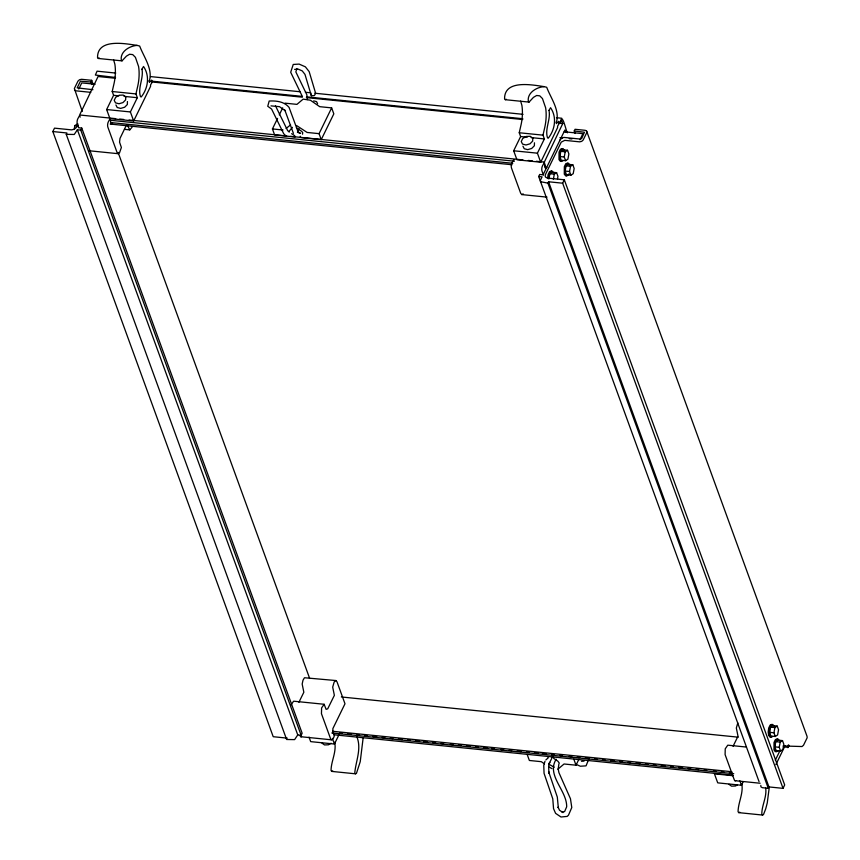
<?xml version="1.0" encoding="UTF-8"?>
<svg xmlns="http://www.w3.org/2000/svg" width="860" height="860" viewBox="0 0 860 860"><rect width="100%" height="100%" fill="white"/><g stroke="black" fill="none" stroke-linecap="round" stroke-linejoin="round"><path stroke-width="1.29" d="M127.43 101.555L127.334 104.522L124.668 107.22L120.658 108.403L117.207 107.5L115.906 104.942M534.458 142.792L534.372 145.759L531.695 148.457L527.696 149.64L524.235 148.737L522.944 146.178M765.712 788.104C766.959 797.145 761.67 805.465 761.82 814.183L762.573 815.054L763.486 814.549L765.701 808.894L767.26 802.928L769.367 786.545M302.559 134.214L302.688 132.505L301.462 131.204L296.377 127.764M363.156 737.805L360.233 761.691L356.459 773.312L355.535 773.817L331.788 771.409L331.046 770.549C331.1 761.143 336.701 751.973 334.69 742.223M547.573 178.514L548.121 174.558L549.54 171.667L551.271 170.947L552.658 172.666M548.422 178.6L548.97 174.644L550.389 171.753L552.109 171.032L553.507 172.752M558.763 764.981L558.183 768.904L558.936 772.678L570.459 798.736L571.782 807.54L568.481 815.172L567.202 816.409L560.989 817L555.592 813.345L553.55 808.69L552.776 798.843L544.058 773.333L543.756 765.421L544.971 761.293M74.132 129.505L74.863 125.603L77.174 124.098M548.938 178.923L549.905 173.72L552.217 172.204L556.613 172.666L557.957 176.354L557.474 178.955M553.346 179.375L554.302 174.172L556.613 172.666M559.86 156.531L560.827 151.328L563.128 149.823L567.536 150.274L568.879 153.962L567.912 159.165L565.601 160.68L561.204 160.218L559.86 156.531L564.257 156.993L565.601 160.68M564.257 156.993L565.224 151.79L567.536 150.274M565.138 171.054L566.106 165.851L568.417 164.335L572.824 164.798L574.158 168.485L573.201 173.688L570.889 175.193L566.482 174.741L565.138 171.054L569.546 171.505L570.889 175.193M569.546 171.505L570.513 166.302L572.824 164.798M769.539 732.344L770.506 727.141L772.817 725.625L777.214 726.087L778.558 729.774L777.591 734.977L775.29 736.482L770.882 736.031L769.539 732.344L773.946 732.795L775.29 736.482M773.946 732.795L774.914 727.603L777.214 726.087M774.828 746.856L775.795 741.653L778.106 740.137L782.503 740.6L783.847 744.287L782.88 749.49L780.568 751.006L776.171 750.543L774.828 746.856L779.225 747.318L780.568 751.006M779.225 747.318L780.192 742.115L782.503 740.6M151.629 80.077L152.327 82.001L150.565 84.882L150.554 86.387L133.676 120.981L109.93 118.572L106.64 109.543L113.595 95.299L112.208 91.515L114.09 83.302A23.994 10.127 -84.2 0 0 114.874 64.199L113.606 59.845M133.676 120.981L130.387 111.95L137.331 97.707L135.955 93.923L137.826 85.71A23.994 10.127 -84.2 0 0 138.611 66.607L135.418 57.319L132.719 54.599L129.613 54.255L126.431 56.136L122.023 60.866L98.276 58.469L97.535 57.566C97.309 37.969 125.775 43.742 137.148 45.408L139.675 46.042C143.792 57.104 153.338 69.305 149.156 81.646L149.436 82.399L150.07 81.593M558.656 121.314L559.365 123.238L557.592 126.119L557.581 127.624L540.703 162.218L516.967 159.809L513.678 150.779L520.622 136.536L519.246 132.752L521.117 124.539A23.994 10.127 -84.2 0 0 521.902 105.436L520.633 101.082M540.703 162.218L537.414 153.177L544.369 138.933L542.993 135.149L544.864 126.947A23.994 10.127 -84.2 0 0 545.649 107.844L542.456 98.556L539.758 95.836L536.651 95.492L533.458 97.363L529.05 102.103L505.315 99.695L504.573 98.793C504.336 79.206 532.813 84.979 544.187 86.634L546.702 87.279C550.83 98.341 560.365 110.542 556.194 122.872L556.463 123.636L557.097 122.829M789.276 745.373L787.878 747.684L788.383 744.824M289.207 131.139L292.411 127.366M558.903 764.142L559.226 762.981L557.807 761.132L553.786 758.455L553.313 757.155M296.883 68.542L295.851 71.928L306.816 94.729L307.428 99.588M588.681 759.358L586.047 765.862L580.317 766.228L575.458 764.088M556.173 759.197C546.078 775.483 566.998 790.275 566.675 806.809L564.579 811.636L561.903 811.894L563.01 812.592M287.294 738.138L273.211 736.708L52.836 131.548L54.502 128.151L71.552 129.871L74.282 129.247L76.26 127.506L77.981 123.98M78.787 88.999L81.764 82.893L95.127 84.248M91.805 84.538L90.88 82.022L91.708 80.324L81.539 79.292L79.485 79.765L78.002 81.066L74.358 88.526L82.291 111.434M297.754 734.924L301.15 735.268L80.775 130.107L77.389 129.763L297.754 734.924L294.614 739.621L286.627 739.492L66.252 134.332L66.919 132.977L52.836 131.548M77.389 129.763L74.25 134.472L66.252 134.332M80.775 130.107L81.764 128.076L78.378 127.731M126.592 124.764L120.002 138.406L119.551 142.147L121.378 147.479L119.486 152.929L118.153 153.693L88.945 150.737M132.128 127.162L129.763 129.881L124.453 129.344M291.637 133.676L294.658 135.676L295.13 136.976L274.609 134.902L272.437 128.935L277.576 118.39M279.296 114.874L282.714 107.844M297.41 132.29L299.129 128.774M300.248 136.245L300.721 137.546L321.242 139.621L319.071 133.655L331.648 107.887L319.694 106.672L310.406 100.222L303.139 99.126L296.947 104.372L285.004 103.157M321.242 139.621L333.82 113.853L331.648 107.887M556.216 122.12L560.215 122.528L561.698 120.69L562.752 123.582L544.337 162.067L545.498 168.141L546.713 167.345M759.058 781.654L538.683 176.504L539.682 174.462L543.068 174.806L564.902 130.043L565.74 132.332M291.067 704.834L293.615 701.19L324.145 704.275L326.101 709.339L327.724 708.823L334.368 695.342L332.691 687.14L334.175 681.991L335.905 680.55L337.002 681.829L344.989 703.759L332.874 728.603L332.917 733.279C335.69 732.376 334.046 737.987 332.874 738.74A3.762 1.591 -84.2 0 1 330.616 738.869L321.457 713.703L321.597 707.93L324.145 704.275M760.799 785.395L760.928 786.868L762.347 787.685L768.281 788.287L547.917 183.126L548.572 181.772L562.655 183.201L783.03 788.351L768.947 786.932L548.572 181.772M575.157 133.504L574.233 130.989L575.061 129.29L585.241 130.322L586.66 131.139L807.035 736.3L807.164 737.772L803.519 745.233L802.036 746.534L783.095 745.975M579.941 139.772L582.919 133.666L564.214 131.763M562.655 183.201L564.311 179.794L547.272 178.063L545.369 176.966L545.197 175.01L561.236 142.126L564.773 140.352L579.618 141.846L581.661 141.384L583.144 140.073L586.789 132.612L586.66 131.139M568.965 173.806L568.256 175.246L566.536 175.967L565.138 174.247L564.622 170.742L565.181 166.775L566.589 163.884L568.32 163.163L569.707 164.883M301.15 735.268L302.139 733.236L81.764 128.076M309.041 737.117L310.686 741.632L334.433 744.029L339.066 734.537M557.871 769.227L564.063 763.992L576.007 765.196L578.855 759.337M737.816 722.884L736.332 728.033L738.009 736.235L733.064 746.297M732.892 775.698L714.434 773.828L717.724 782.858L741.46 785.266L743.201 781.708M775.312 760.197L779.891 750.801M775.881 764.615L785.126 745.641M768.281 788.287L768.947 786.932M783.03 788.351L784.686 784.954L564.311 179.794M552.507 756.789L549.099 763.766L549.701 762.368L548.637 765.98L548.916 773.247L548.637 771.678L557.312 797.07L558.344 807.916L558.097 807.078L559.462 810.184L562.128 811.99M298.893 702.319L303.838 692.246L302.172 684.055L302.989 680.26L304.483 677.745L335.905 680.55M115.767 73.068L97.072 71.176L95.374 75.056L115.552 77.475M567.374 132.838C565.633 129.892 562.236 111.348 560.215 122.528M112.499 123.453L111.112 123.958L110.037 118.723L108.274 121.969A3.762 1.591 -84.2 0 0 107.898 127.258L117.057 152.424L118.153 153.693M546.67 167.431L545.283 167.947L544.197 162.701L542.445 165.948A3.762 1.591 -84.2 0 0 542.058 171.248L543.434 175.021M560.107 139.879L561.924 137.89L563.977 137.417L580.511 139.094L581.693 138.503L584.456 132.246L574.233 130.989M286.09 128.484L290.572 124.904M545.874 759.917L548.185 757.886L547.712 756.585M331.111 743.244L328.456 744.792L324.489 744.932L321.952 743.094M737.257 784.986L735.483 786.018L731.516 786.169L728.99 784.331M513.936 159.842L511.915 162.852A3.762 1.591 -84.2 0 0 511.539 168.151L520.698 193.306L521.794 194.586L523.127 193.822M331.788 771.409L332.712 770.915M741.718 783.449C743.728 793.21 738.127 802.38 738.073 811.775L738.826 812.646L739.74 812.141M98.276 58.469L99.201 58.007M505.315 99.695L506.228 99.244M562.128 160.648L560.397 161.368L559.011 159.648L559.043 152.177L560.451 149.285L562.182 148.565L563.569 150.285M562.978 160.734L561.247 161.454L559.86 159.734L559.892 152.263L561.3 149.371L563.031 148.651L564.418 150.371M567.417 175.16L565.687 175.881L564.289 174.161L564.332 166.69L565.74 163.798L567.471 163.077L568.858 164.798M771.871 724.367L770.141 725.087L768.722 727.979L768.173 731.946L768.689 735.45L770.076 737.17L771.807 736.45M772.656 736.536L770.925 737.257L769.539 735.537L769.571 728.065L770.99 725.173L772.721 724.453L774.107 726.173M777.15 738.88L775.419 739.611L774.011 742.503L773.978 749.963L775.365 751.694M777.945 751.049L776.214 751.78L774.828 750.049L774.86 742.588L776.268 739.697L777.999 738.966L779.386 740.696M137.148 45.408C129.774 45.816 120.024 51.492 121.281 59.963L122.023 60.866M544.187 86.634C536.801 87.053 527.062 92.73 528.309 101.2L529.05 102.103M294.604 69.37L298.216 69.144L302.225 70.896L304.977 74.39L311.352 95.718L314.362 95.578L315.663 93.385L309.159 71.606L305.375 66.833L299.14 64.091L293.238 64.457L290.691 72.272L301.935 95.643M581.467 761.283L584.058 761.121M270.986 105.877L279.489 106.661L285.509 110.929M74.863 125.603L78.174 125.936M150.489 76.594L300.043 91.74M305.386 92.278L310.729 92.826M314.738 93.224L523.041 114.326M556.431 117.712L561.774 118.25M148.941 80.861L302.505 96.417M306.504 96.825L522.826 118.734M115.412 78.271L98.061 76.508L79.647 114.993L115.702 118.648M151.468 81.915L302.365 97.201M306.364 97.61L522.697 119.529M558.742 123.173L562.752 123.582M90.88 82.022L80.453 81.184L77.185 87.881L92.923 89.698M112.208 91.515L135.955 93.923M519.246 132.752L542.993 135.149M559.892 137.74L562.569 138.008M569.245 138.686L571.921 138.954M90.751 92.332L75.916 90.827L74.487 89.999M113.595 95.299L118.863 95.836M124.141 96.363L137.331 97.707M520.622 136.536L527.223 137.202M531.179 137.6L544.369 138.933M106.64 109.543L130.387 111.95M513.678 150.779L537.414 153.177M272.437 128.935L283.048 130.01M319.071 133.655L307.127 132.451L296.496 125.495M119.701 119.056L123.711 119.454M129.054 120.002L286.616 135.966M290.626 136.364L522.977 159.906M528.309 160.444L532.318 160.852M536.328 161.261L544.337 162.067M111.177 120.357L514.441 161.207M110.832 122.571L512.764 163.292M110.177 124.044L512.119 164.754M538.683 176.504L542.079 176.848L540.424 180.234L540.553 181.707L547.917 183.126M521.794 194.586L547.014 197.133M341.366 696.966L738.288 737.181M783.729 746.888L787.728 747.297M746.362 747.05L727.775 745.168L725.238 748.813L725.098 754.596L734.257 779.762A3.762 1.591 -84.2 0 0 735.73 780.633M332.594 731.269L731.86 771.721M339.485 733.171L342.151 733.44M347.494 733.978L351.493 734.386M356.835 734.924L359.512 735.203M364.855 735.741L367.521 736.009M372.864 736.547L376.873 736.955M382.206 737.493L384.882 737.772M390.225 738.31L392.891 738.579M398.234 739.116L402.243 739.525M407.586 740.073L410.252 740.342M415.595 740.879L419.605 741.288M423.604 741.696L427.613 742.094M432.956 742.642L435.622 742.911M440.965 743.448L443.631 743.717M450.307 744.394L452.983 744.663M458.326 745.212L460.992 745.48M466.335 746.018L470.345 746.426M475.688 746.964L478.353 747.232M483.696 747.781L487.706 748.189M491.705 748.587L494.382 748.856M501.058 749.533L503.723 749.812M509.066 750.35L511.732 750.619M517.075 751.156L521.085 751.565M526.428 752.102L529.093 752.382M534.436 752.919L538.446 753.328M542.445 753.726L546.455 754.134M551.797 754.682L554.463 754.951M559.806 755.488L562.483 755.757M569.159 756.434L571.825 756.703M577.167 757.251L579.844 757.52M585.176 758.058L589.186 758.466M594.529 759.004L597.195 759.272M602.538 759.821L605.214 760.089M610.557 760.627L614.556 761.036M619.899 761.573L622.565 761.842M627.908 762.39L630.584 762.659M635.927 763.196L639.926 763.605M645.269 764.142L647.946 764.422M653.278 764.959L655.954 765.228M661.297 765.765L665.296 766.174M670.639 766.712L673.316 766.991M678.658 767.529L682.657 767.937M688 768.475L690.677 768.743M696.009 769.291L698.686 769.56M704.028 770.098L706.694 770.366M713.37 771.044L716.047 771.312M721.379 771.861L724.055 772.13M729.398 772.667L732.064 772.936M331.831 732.967L733.763 773.688M333.626 734.741L732.881 775.183M300.731 736.708L331.261 739.793M734.902 780.687L760.122 783.245M738.826 812.646L762.573 815.054M560.827 151.328L565.224 151.79M566.106 165.851L570.513 166.302M549.905 173.72L554.302 174.172M770.506 727.141L774.914 727.603M775.795 741.653L780.192 742.115M313.674 100.889L316.566 101.62L317.609 103.759M297.872 132.44L300.591 133.418L298.14 131.956L289.057 107.382C284.219 101.534 276.275 100.631 269.18 101.039L267.75 106.264L271.62 109.08L283.725 133.762L286.176 136.106M554.27 767.195L549.013 764.303M551.937 768.636L548.54 766.701M544.412 763.83L541.306 761.68L529.362 760.476L527.191 754.51M289.229 132.118L287.638 130.591L275.469 105.791M355.535 773.817L354.782 772.946C355.76 761.197 361.759 748.845 356.911 736.891M127.592 125.614L129.763 129.881M284.778 109.94L293.432 133.354M739.815 780.751L741.46 785.266M573.835 759.229L576.007 765.196M332.379 738.385L334.433 744.029M91.708 80.324L93.084 84.108M118.11 152.424L309.557 678.153M80.227 117.1L79.507 115.627L77.755 118.873A3.762 1.591 -84.2 0 0 77.368 124.173L78.54 127.398M310.804 93.622L311.352 95.718M301.559 736.654A3.762 1.591 -84.2 0 1 300.086 735.773M141.975 69.144C143.846 78.421 137.493 87.87 140.524 96.718L141.233 96.944C148.092 88.376 149.984 75.82 143.523 66.489L141.975 69.144M549.013 110.37C550.884 119.658 544.53 129.097 547.562 137.944L548.271 138.17C555.119 129.602 557.011 117.046 550.55 107.715L549.013 110.37M125.732 96.911L125.646 99.878L122.969 102.576L118.97 103.759L115.509 102.856L114.219 100.297L115.692 97.287L119.239 95.223L123.206 95.073L125.732 96.911M532.77 138.148L532.673 141.104L530.007 143.814L526.008 144.985L522.547 144.093L521.246 141.534L522.719 138.514L526.266 136.45L530.244 136.31L532.77 138.148"/></g></svg>
